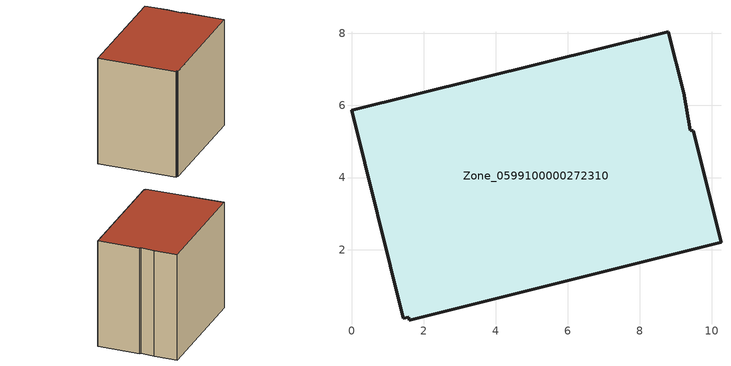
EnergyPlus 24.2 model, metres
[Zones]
Zone_0599100000272310
 floor ground (C_G): 1.59,0.13 1.44,0.1 0,5.86 8.79,8.05 9.21,6.35 9.39,5.32 9.48,5.3 10.25,2.2 1.61,0.04 z0
 wall outside (C_F): 1.44,0.1 1.59,0.13 1.61,0.04 10.25,2.2 9.48,5.3 9.39,5.32 9.21,6.35 8.79,8.05 0,5.86 1.44,0.1 z0:8.25
 roof outside (C_R): 10.25,2.2 9.48,5.3 9.39,5.32 9.21,6.35 8.79,8.05 0,5.86 1.44,0.1 1.59,0.13 1.61,0.04 z8.25
[BUILDING]
Pand.0599100000272310: North Axis=0; Terrain=City; Loads Convergence Tolerance Value=0.04; Temperature Convergence Tolerance Value=0.4; Solar Distribution=FullExterior; Maximum Number of Warmup Days=25; Minimum Number of Warmup Days=1
[Site:Location]
Rotterdam.The.Hague.AP_ZH_NLD Design_Conditions: Latitude=51.96; Longitude=4.45; Time Zone=1; Elevation=-4.5
[SITE:GROUNDTEMPERATURE:BUILDINGSURFACE]
18, 18, 18, 18, 18, 18, 18, 18, 18, 18, 18, 18
[MATERIAL] Thermal Absorptance=0.9; Solar Absorptance=0.7; Visible Absorptance=0.7
Name | Roughness | Thickness | Conductivity | Density | Specific Heat
G.TI.1965-1974 | MediumSmooth | 0.15 | 0.882353 | 540 | 1210
F.TI.1965-1974 | Rough | 0.3 | 0.697674 | 1920 | 840
R.TI.1965-1974 | MediumRough | 0.2 | 0.232558 | 1500 | 1000
[CONSTRUCTION]
C_G: G.TI.1965-1974
C_F: F.TI.1965-1974
C_R: R.TI.1965-1974
[ZONE]
Zone_0599100000272310: Type=1; Multiplier=1; Ceiling Height=Autocalculate; Volume=Autocalculate; Floor Area=autocalculate; Part of Total Floor Area=Yes
[ZONEINFILTRATION:DESIGNFLOWRATE]
Infil_Zone_0599100000272310: Zone or ZoneList or Space or SpaceList=Zone_0599100000272310; Schedule=AlwaysOn; Design Flow Rate Calculation Method=Flow/Area; Flow Rate per Floor Area=0.003; Constant Term Coefficient=1; Temperature Term Coefficient=0; Velocity Term Coefficient=0; Velocity Squared Term Coefficient=0
[HVACTEMPLATE:ZONE:IDEALLOADSAIRSYSTEM]
Zone_0599100000272310: Maximum Heating Supply Air Temperature=50; Minimum Cooling Supply Air Temperature=13; Maximum Heating Supply Air Humidity Ratio=0.0156; Minimum Cooling Supply Air Humidity Ratio=0.0077; Heating Limit=NoLimit; Cooling Limit=NoLimit; Dehumidification Control Type=ConstantSensibleHeatRatio; Cooling Sensible Heat Ratio=0.7; Dehumidification Setpoint=60; Humidification Control Type=None; Humidification Setpoint=30; Outdoor Air Method=None; Outdoor Air Flow Rate per Person=0.00944; Outdoor Air Flow Rate per Zone Floor Area=0; Outdoor Air Flow Rate per Zone=0; Demand Controlled Ventilation Type=None; Outdoor Air Economizer Type=NoEconomizer; Heat Recovery Type=None; Sensible Heat Recovery Effectiveness=0.7; Latent Heat Recovery Effectiveness=0.65
[ZONECONTROL:THERMOSTAT]
ThermostatControl_Zone_0599100000272310: Zone or ZoneList=Zone_0599100000272310; Control Type Schedule=DualSetpointControlType; Control 1=Thermostat_Zone_0599100000272310; Temperature Difference Between Cutout And Setpoint=0
[THERMOSTATSETPOINT:DUALSETPOINT]
Thermostat_Zone_0599100000272310: Heating Setpoint Temperature Schedule=HeatingSetpoint_Zone_0599100000272310; Cooling Setpoint Temperature Schedule=CoolingSetpoint_Zone_0599100000272310
[SCHEDULE:COMPACT]
HeatingSetpoint_Zone_0599100000272310: Through: 12/31, For: AllDays, Until: 24:00, 21
CoolingSetpoint_Zone_0599100000272310: Through: 12/31, For: AllDays, Until: 24:00, 24
DualSetpointControlType: Through: 12/31, For: AllDays, Until: 24:00, 4
AlwaysOn: Through: 12/31, For: AllDays, Until: 24:00, 1
